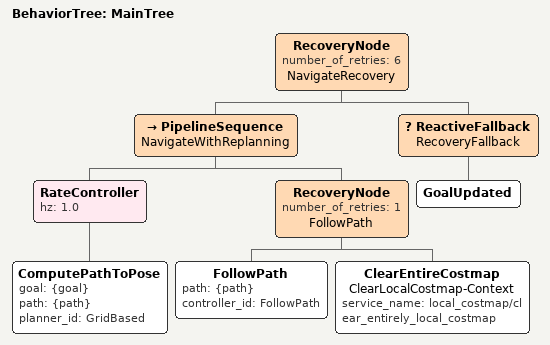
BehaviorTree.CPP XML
<!--
  This Behavior Tree replans the global path periodically at 1 Hz.
-->
<root main_tree_to_execute="MainTree">
  <BehaviorTree ID="MainTree">
    <RecoveryNode number_of_retries="6" name="NavigateRecovery">
      <PipelineSequence name="NavigateWithReplanning">
        <RateController hz="1.0">
          <ComputePathToPose goal="{goal}" path="{path}" planner_id="GridBased"/>
        </RateController>
        <RecoveryNode number_of_retries="1" name="FollowPath">
          <FollowPath path="{path}" controller_id="FollowPath"/>
          <ClearEntireCostmap name="ClearLocalCostmap-Context" service_name="local_costmap/clear_entirely_local_costmap"/>
        </RecoveryNode>
      </PipelineSequence>
      <ReactiveFallback name="RecoveryFallback">
        <GoalUpdated/>
      </ReactiveFallback>
    </RecoveryNode>
  </BehaviorTree>
</root>
